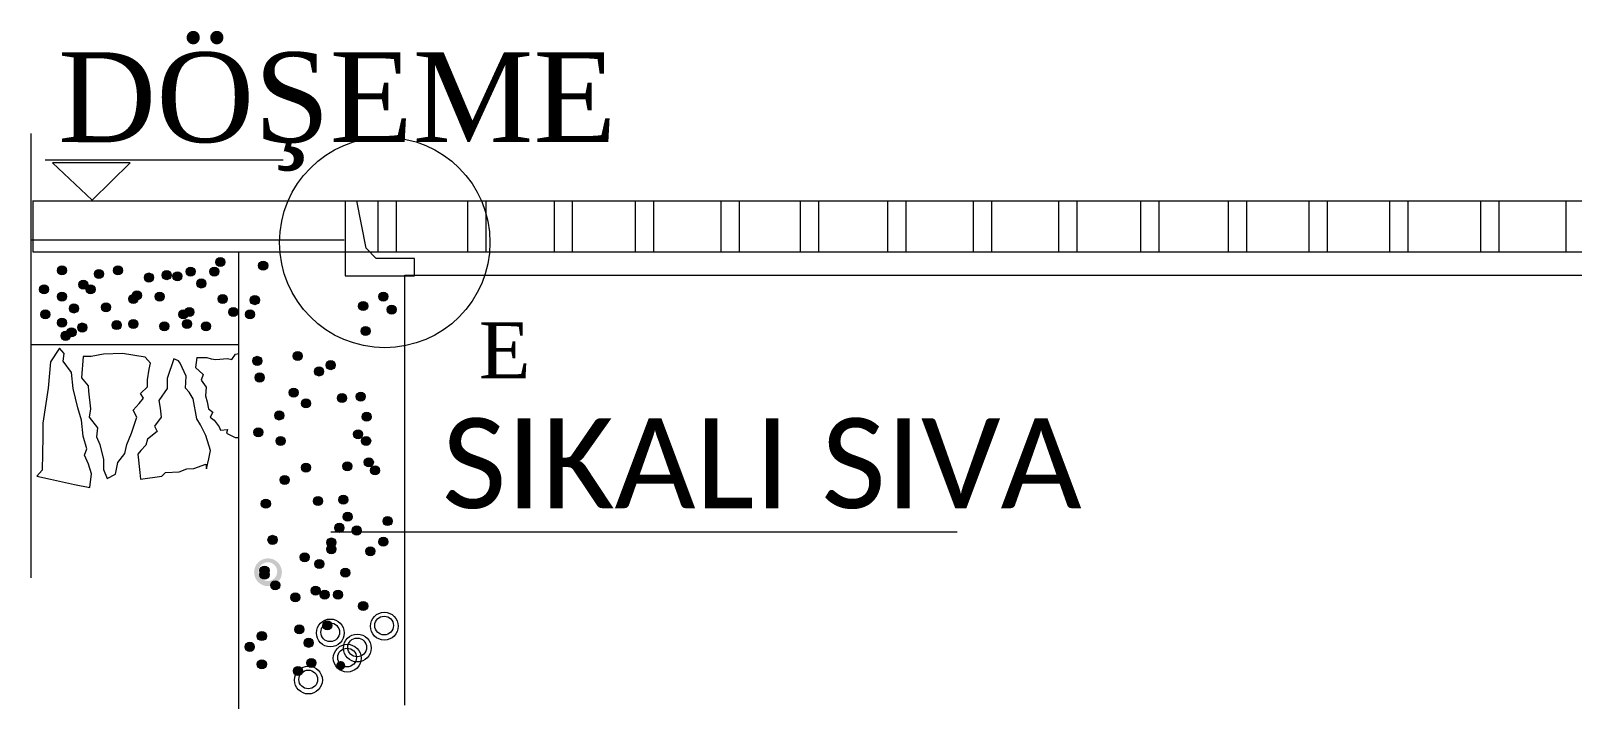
# Model space of a CAD drawing. Header units: centimetres. Extents: x 405464 to 563355, y 50011 to 66875.
# Drawn here: x 554998.9 to 555410.4, y 52374.8 to 52553.2 of the extents above; entities that cross this region are included whole.
import ezdxf

# ---------------------------------------------------------------- set-up
doc = ezdxf.new("R2010")
doc.units = ezdxf.units.CM
for name, color, linetype, lineweight in [('0-KRCN-SHT-DETAY-20', 41, 'Continuous', 20), ('0-KRCN-SHT-DETAY-YAZI', 71, 'Continuous', 35), ('0-KRCN-SHT-DETAY-ÇERÇEVE', 71, 'Continuous', 40)]:
    doc.layers.add(name, color=color, linetype=linetype, lineweight=lineweight)
doc.styles.add('KATMAN YAZI STİLİ', font='calibri.ttf')
doc.styles.add('YAZI', font='times.ttf')

# ---------------------------------------------------------------- blocks, each defined once
blk = doc.blocks.new('G$C4C2874E9')
at = {"layer": '0-KRCN-SHT-DETAY-20'}
h = blk.add_hatch(color=256, dxfattribs=at)
edge = h.paths.add_edge_path()
edge.add_arc((193.611, -410.093), 0.605, 0, 360)
h = blk.add_hatch(color=256, dxfattribs=at)
edge = h.paths.add_edge_path()
edge.add_arc((201.081, -410.093), 0.605, 0, 360)
h = blk.add_hatch(color=256, dxfattribs=at)
edge = h.paths.add_edge_path()
edge.add_arc((214.75, -408.982), 0.605, 0, 360)
h = blk.add_hatch(color=256, dxfattribs=at)
edge = h.paths.add_edge_path()
edge.add_arc((220.472, -409.458), 0.605, 0, 360)
h = blk.add_hatch(color=256, dxfattribs=at)
edge = h.paths.add_edge_path()
edge.add_arc((196.472, -411.999), 0.605, 0, 360)
h = blk.add_hatch(color=256, dxfattribs=at)
edge = h.paths.add_edge_path()
edge.add_arc((198.538, -410.57), 0.605, 0, 360)
h = blk.add_hatch(color=256, dxfattribs=at)
edge = h.paths.add_edge_path()
edge.add_arc((205.214, -411.046), 0.605, 0, 360)
h = blk.add_hatch(color=256, dxfattribs=at)
edge = h.paths.add_edge_path()
edge.add_arc((207.598, -410.729), 0.605, 0, 360)
h = blk.add_hatch(color=256, dxfattribs=at)
edge = h.paths.add_edge_path()
edge.add_arc((209.028, -410.887), 0.605, 0, 360)
h = blk.add_hatch(color=256, dxfattribs=at)
edge = h.paths.add_edge_path()
edge.add_arc((210.777, -410.252), 0.605, 0, 360)
h = blk.add_hatch(color=256, dxfattribs=at)
edge = h.paths.add_edge_path()
edge.add_arc((212.207, -411.84), 0.605, 0, 360)
h = blk.add_hatch(color=256, dxfattribs=at)
edge = h.paths.add_edge_path()
edge.add_arc((213.956, -410.252), 0.605, 0, 360)
h = blk.add_hatch(color=256, dxfattribs=at)
edge = h.paths.add_edge_path()
edge.add_arc((191.227, -412.634), 0.605, 0, 360)
h = blk.add_hatch(color=256, dxfattribs=at)
edge = h.paths.add_edge_path()
edge.add_arc((193.611, -413.587), 0.605, 0, 360)
h = blk.add_hatch(color=256, dxfattribs=at)
edge = h.paths.add_edge_path()
edge.add_arc((197.426, -412.634), 0.605, 0, 360)
h = blk.add_hatch(color=256, dxfattribs=at)
edge = h.paths.add_edge_path()
edge.add_arc((203.148, -413.905), 0.605, 0, 360)
h = blk.add_hatch(color=256, dxfattribs=at)
edge = h.paths.add_edge_path()
edge.add_arc((203.624, -413.429), 0.605, 0, 360)
h = blk.add_hatch(color=256, dxfattribs=at)
edge = h.paths.add_edge_path()
edge.add_arc((206.644, -413.587), 0.605, 0, 360)
h = blk.add_hatch(color=256, dxfattribs=at)
edge = h.paths.add_edge_path()
edge.add_arc((215.068, -413.905), 0.605, 0, 360)
h = blk.add_hatch(color=256, dxfattribs=at)
edge = h.paths.add_edge_path()
edge.add_arc((219.36, -414.064), 0.605, 0, 360)
h = blk.add_hatch(color=256, dxfattribs=at)
edge = h.paths.add_edge_path()
edge.add_arc((236.525, -413.587), 0.605, 0, 360)
h = blk.add_hatch(color=256, dxfattribs=at)
edge = h.paths.add_edge_path()
edge.add_arc((191.386, -415.97), 0.605, 0, 360)
h = blk.add_hatch(color=256, dxfattribs=at)
edge = h.paths.add_edge_path()
edge.add_arc((195.201, -415.176), 0.605, 0, 360)
h = blk.add_hatch(color=256, dxfattribs=at)
edge = h.paths.add_edge_path()
edge.add_arc((199.492, -415.017), 0.605, 0, 360)
h = blk.add_hatch(color=256, dxfattribs=at)
edge = h.paths.add_edge_path()
edge.add_arc((209.823, -415.97), 0.605, 0, 360)
h = blk.add_hatch(color=256, dxfattribs=at)
edge = h.paths.add_edge_path()
edge.add_arc((210.618, -415.652), 0.605, 0, 360)
h = blk.add_hatch(color=256, dxfattribs=at)
edge = h.paths.add_edge_path()
edge.add_arc((216.499, -415.652), 0.605, 0, 360)
h = blk.add_hatch(color=256, dxfattribs=at)
edge = h.paths.add_edge_path()
edge.add_arc((218.724, -415.97), 0.605, 0, 360)
h = blk.add_hatch(color=256, dxfattribs=at)
edge = h.paths.add_edge_path()
edge.add_arc((233.823, -414.858), 0.605, 0, 360)
h = blk.add_hatch(color=256, dxfattribs=at)
edge = h.paths.add_edge_path()
edge.add_arc((237.638, -415.334), 0.605, 0, 360)
h = blk.add_hatch(color=256, dxfattribs=at)
edge = h.paths.add_edge_path()
edge.add_arc((193.611, -417.081), 0.605, 0, 360)
h = blk.add_hatch(color=256, dxfattribs=at)
edge = h.paths.add_edge_path()
edge.add_arc((196.313, -417.717), 0.605, 0, 360)
h = blk.add_hatch(color=256, dxfattribs=at)
edge = h.paths.add_edge_path()
edge.add_arc((200.922, -417.399), 0.605, 0, 360)
h = blk.add_hatch(color=256, dxfattribs=at)
edge = h.paths.add_edge_path()
edge.add_arc((203.148, -417.24), 0.605, 0, 360)
h = blk.add_hatch(color=256, dxfattribs=at)
edge = h.paths.add_edge_path()
edge.add_arc((207.28, -417.558), 0.605, 0, 360)
h = blk.add_hatch(color=256, dxfattribs=at)
edge = h.paths.add_edge_path()
edge.add_arc((210.3, -417.24), 0.605, 0, 360)
h = blk.add_hatch(color=256, dxfattribs=at)
edge = h.paths.add_edge_path()
edge.add_arc((212.843, -417.558), 0.605, 0, 360)
h = blk.add_hatch(color=256, dxfattribs=at)
edge = h.paths.add_edge_path()
edge.add_arc((234.141, -418.193), 0.605, 0, 360)
h = blk.add_hatch(color=256, dxfattribs=at)
edge = h.paths.add_edge_path()
edge.add_arc((194.088, -418.828), 0.605, 0, 360)
h = blk.add_hatch(color=256, dxfattribs=at)
edge = h.paths.add_edge_path()
edge.add_arc((194.883, -418.352), 0.605, 0, 360)
h = blk.add_hatch(color=256, dxfattribs=at)
edge = h.paths.add_edge_path()
edge.add_arc((219.677, -422.164), 0.605, 0, 360)
h = blk.add_hatch(color=256, dxfattribs=at)
edge = h.paths.add_edge_path()
edge.add_arc((225.081, -421.528), 0.605, 0, 360)
h = blk.add_hatch(color=256, dxfattribs=at)
edge = h.paths.add_edge_path()
edge.add_arc((219.995, -424.387), 0.605, 0, 360)
h = blk.add_hatch(color=256, dxfattribs=at)
edge = h.paths.add_edge_path()
edge.add_arc((227.941, -423.583), 0.605, 0, 360)
h = blk.add_hatch(color=256, dxfattribs=at)
edge = h.paths.add_edge_path()
edge.add_arc((229.495, -422.736), 0.605, 0, 360)
h = blk.add_hatch(color=256, dxfattribs=at)
edge = h.paths.add_edge_path()
edge.add_arc((224.55, -426.406), 0.605, 0, 360)
h = blk.add_hatch(color=256, dxfattribs=at)
edge = h.paths.add_edge_path()
edge.add_arc((226.186, -427.849), 0.605, 0, 360)
h = blk.add_hatch(color=256, dxfattribs=at)
edge = h.paths.add_edge_path()
edge.add_arc((231.007, -427.135), 0.605, 0, 360)
h = blk.add_hatch(color=256, dxfattribs=at)
edge = h.paths.add_edge_path()
edge.add_arc((233.505, -426.928), 0.605, 0, 360)
h = blk.add_hatch(color=256, dxfattribs=at)
edge = h.paths.add_edge_path()
edge.add_arc((222.615, -429.454), 0.605, 0, 360)
h = blk.add_hatch(color=256, dxfattribs=at)
edge = h.paths.add_edge_path()
edge.add_arc((234.3, -429.628), 0.605, 0, 360)
h = blk.add_hatch(color=256, dxfattribs=at)
edge = h.paths.add_edge_path()
edge.add_arc((219.836, -431.693), 0.605, 0, 360)
h = blk.add_hatch(color=256, dxfattribs=at)
edge = h.paths.add_edge_path()
edge.add_arc((233.149, -431.952), 0.605, 0, 360)
h = blk.add_hatch(color=256, dxfattribs=at)
edge = h.paths.add_edge_path()
edge.add_arc((222.793, -432.844), 0.605, 0, 360)
h = blk.add_hatch(color=256, dxfattribs=at)
edge = h.paths.add_edge_path()
edge.add_arc((234.22, -432.844), 0.605, 0, 360)
h = blk.add_hatch(color=256, dxfattribs=at)
edge = h.paths.add_edge_path()
edge.add_arc((226.186, -436.412), 0.605, 0, 360)
h = blk.add_hatch(color=256, dxfattribs=at)
edge = h.paths.add_edge_path()
edge.add_arc((231.721, -436.234), 0.605, 0, 360)
h = blk.add_hatch(color=256, dxfattribs=at)
edge = h.paths.add_edge_path()
edge.add_arc((234.578, -435.699), 0.605, 0, 360)
h = blk.add_hatch(color=256, dxfattribs=at)
edge = h.paths.add_edge_path()
edge.add_arc((235.413, -436.775), 0.605, 0, 360)
h = blk.add_hatch(color=256, dxfattribs=at)
edge = h.paths.add_edge_path()
edge.add_arc((223.333, -438.045), 0.605, 0, 360)
h = blk.add_hatch(color=256, dxfattribs=at)
edge = h.paths.add_edge_path()
edge.add_arc((227.793, -440.873), 0.605, 0, 360)
h = blk.add_hatch(color=256, dxfattribs=at)
edge = h.paths.add_edge_path()
edge.add_arc((231.185, -440.694), 0.605, 0, 360)
h = blk.add_hatch(color=256, dxfattribs=at)
edge = h.paths.add_edge_path()
edge.add_arc((220.829, -441.229), 0.605, 0, 360)
h = blk.add_hatch(color=256, dxfattribs=at)
edge = h.paths.add_edge_path()
edge.add_arc((231.757, -442.969), 0.605, 0, 360)
h = blk.add_hatch(color=256, dxfattribs=at)
edge = h.paths.add_edge_path()
edge.add_arc((230.65, -444.441), 0.605, 0, 360)
h = blk.add_hatch(color=256, dxfattribs=at)
edge = h.paths.add_edge_path()
edge.add_arc((232.971, -444.798), 0.605, 0, 360)
h = blk.add_hatch(color=256, dxfattribs=at)
edge = h.paths.add_edge_path()
edge.add_arc((237.077, -443.549), 0.605, 0, 360)
h = blk.add_hatch(color=256, dxfattribs=at)
edge = h.paths.add_edge_path()
edge.add_arc((221.722, -446.047), 0.605, 0, 360)
h = blk.add_hatch(color=256, dxfattribs=at)
edge = h.paths.add_edge_path()
edge.add_arc((229.578, -446.403), 0.605, 0, 360)
h = blk.add_hatch(color=256, dxfattribs=at)
edge = h.paths.add_edge_path()
edge.add_arc((236.525, -446.304), 0.605, 0, 360)
h = blk.add_hatch(color=256, dxfattribs=at)
edge = h.paths.add_edge_path(flags=16)
edge.add_arc((221.098, -450.285), 1.251, 0, 360)
edge = h.paths.add_edge_path()
edge.add_arc((221.12, -450.37), 1.855, 0, 360)
h = blk.add_hatch(color=256, dxfattribs=at)
edge = h.paths.add_edge_path()
edge.add_arc((226.007, -448.366), 0.605, 0, 360)
h = blk.add_hatch(color=256, dxfattribs=at)
edge = h.paths.add_edge_path()
edge.add_arc((229.578, -447.295), 0.605, 0, 360)
h = blk.add_hatch(color=256, dxfattribs=at)
edge = h.paths.add_edge_path()
edge.add_arc((234.777, -447.575), 0.605, 0, 360)
h = blk.add_hatch(color=256, dxfattribs=at)
edge = h.paths.add_edge_path()
edge.add_arc((220.651, -450.15), 0.605, 0, 360)
h = blk.add_hatch(color=256, dxfattribs=at)
edge = h.paths.add_edge_path()
edge.add_arc((220.651, -450.685), 0.605, 0, 360)
h = blk.add_hatch(color=256, dxfattribs=at)
edge = h.paths.add_edge_path()
edge.add_arc((227.971, -449.258), 0.605, 0, 360)
h = blk.add_hatch(color=256, dxfattribs=at)
edge = h.paths.add_edge_path()
edge.add_arc((231.439, -450.433), 0.605, 0, 360)
h = blk.add_hatch(color=256, dxfattribs=at)
edge = h.paths.add_edge_path()
edge.add_arc((222.079, -452.112), 0.605, 0, 360)
h = blk.add_hatch(color=256, dxfattribs=at)
edge = h.paths.add_edge_path()
edge.add_arc((227.465, -452.816), 0.605, 0, 360)
h = blk.add_hatch(color=256, dxfattribs=at)
edge = h.paths.add_edge_path()
edge.add_arc((224.757, -453.718), 0.605, 0, 360)
h = blk.add_hatch(color=256, dxfattribs=at)
edge = h.paths.add_edge_path()
edge.add_arc((228.686, -453.361), 0.605, 0, 360)
h = blk.add_hatch(color=256, dxfattribs=at)
edge = h.paths.add_edge_path()
edge.add_arc((230.471, -453.361), 0.605, 0, 360)
h = blk.add_hatch(color=256, dxfattribs=at)
edge = h.paths.add_edge_path()
edge.add_arc((233.823, -454.88), 0.605, 0, 360)
h = blk.add_hatch(color=256, dxfattribs=at)
edge = h.paths.add_edge_path()
edge.add_arc((220.294, -458.892), 0.605, 0, 360)
h = blk.add_hatch(color=256, dxfattribs=at)
edge = h.paths.add_edge_path()
edge.add_arc((225.293, -458), 0.605, 0, 360)
h = blk.add_hatch(color=256, dxfattribs=at)
edge = h.paths.add_edge_path()
edge.add_arc((229.043, -457.465), 0.605, 0, 360)
h = blk.add_hatch(color=256, dxfattribs=at)
edge = h.paths.add_edge_path()
edge.add_arc((218.687, -460.319), 0.605, 0, 360)
h = blk.add_hatch(color=256, dxfattribs=at)
edge = h.paths.add_edge_path()
edge.add_arc((226.543, -459.784), 0.605, 0, 360)
h = blk.add_hatch(color=256, dxfattribs=at)
edge = h.paths.add_edge_path()
edge.add_arc((220.294, -462.639), 0.605, 0, 360)
h = blk.add_hatch(color=256, dxfattribs=at)
edge = h.paths.add_edge_path()
edge.add_arc((225.115, -463.531), 0.605, 0, 360)
h = blk.add_hatch(color=256, dxfattribs=at)
edge = h.paths.add_edge_path()
edge.add_arc((226.9, -462.46), 0.605, 0, 360)
h = blk.add_hatch(color=256, dxfattribs=at)
edge = h.paths.add_edge_path()
edge.add_arc((230.828, -462.817), 0.605, 0, 360)
for p, q in [((189.456, -391.842, 108.464), (189.456, -451.113, 108.464)), ((191.368, -395.345, 108.464), (223.134, -395.345, 108.464)), ((202.728, -395.765, 108.464), (192.345, -395.765, 108.464)), ((192.345, -395.765, 108.464), (197.647, -400.716, 108.464)), ((197.647, -400.716, 108.464), (202.728, -395.765, 108.464)), ((189.692, -400.823, 108.464), (583.23, -400.823, 108.464)), ((189.765, -407.684, 108.464), (189.765, -400.814, 108.464)), ((231.431, -400.833, 108.464), (231.431, -410.8, 108.464)), ((234.235, -407.152, 108.464), (232.996, -400.833, 108.464)), ((235.803, -400.829, 108.464), (235.803, -407.689, 108.464)), ((238.291, -407.689, 108.464), (238.291, -400.829, 108.464)), ((247.736, -400.829, 108.464), (247.736, -407.689, 108.464)), ((250.224, -407.689, 108.464), (250.224, -400.829, 108.464)), ((259.304, -400.829, 108.464), (259.304, -407.689, 108.464)), ((261.792, -407.689, 108.464), (261.792, -400.829, 108.464)), ((270.153, -400.829, 108.464), (270.153, -407.689, 108.464)), ((272.641, -407.689, 108.464), (272.641, -400.829, 108.464)), ((281.576, -400.829, 108.464), (281.576, -407.689, 108.464)), ((284.065, -407.689, 108.464), (284.065, -400.829, 108.464)), ((292.155, -400.829, 108.464), (292.155, -407.689, 108.464)), ((294.643, -407.689, 108.464), (294.643, -400.829, 108.464)), ((303.841, -400.829, 108.464), (303.841, -407.689, 108.464)), ((306.329, -407.689, 108.464), (306.329, -400.829, 108.464)), ((315.263, -400.829, 108.464), (315.263, -407.689, 108.464)), ((317.751, -407.689, 108.464), (317.751, -400.829, 108.464)), ((326.642, -400.829, 108.464), (326.642, -407.689, 108.464)), ((329.13, -407.689, 108.464), (329.13, -400.829, 108.464)), ((337.597, -400.829, 108.464), (337.597, -407.689, 108.464)), ((340.085, -407.689, 108.464), (340.085, -400.829, 108.464)), ((349.289, -400.829, 108.464), (349.289, -407.689, 108.464)), ((351.777, -407.689, 108.464), (351.777, -400.829, 108.464)), ((360.085, -400.829, 108.464), (360.085, -407.689, 108.464)), ((362.573, -407.689, 108.464), (362.573, -400.829, 108.464)), ((370.846, -400.829, 108.464), (370.846, -407.689, 108.464)), ((373.334, -407.689, 108.464), (373.334, -400.829, 108.464)), ((382.978, -400.829, 108.464), (382.978, -407.689, 108.464)), ((385.466, -407.689, 108.464), (385.466, -400.829, 108.464)), ((394.371, -400.829, 108.464), (394.371, -407.689, 108.464)), ((231.279, -406.08, 108.464), (189.453, -406.08, 108.464)), ((235.539, -408.52, 108.464), (234.235, -407.152, 108.464)), ((583.23, -407.684, 108.464), (189.765, -407.684, 108.464)), ((217.176, -407.709, 108.464), (217.176, -497.981, 108.464)), ((240.689, -408.52, 108.464), (235.539, -408.52, 108.464)), ((240.689, -410.8, 108.464), (240.689, -408.52, 108.464)), ((231.431, -410.8, 108.464), (240.689, -410.8, 108.464)), ((239.372, -468.089, 108.464), (239.372, -410.743, 108.464)), ((239.372, -410.743, 108.464), (582.812, -410.743, 108.464)), ((189.488, -419.969, 108.464), (217.136, -419.969, 108.464)), ((193.281, -420.479, 108.464), (192.09, -422.304, 108.464)), ((193.916, -421.193, 108.464), (193.281, -420.479, 108.464)), ((193.758, -422.225, 108.464), (193.916, -421.193, 108.464)), ((196.457, -421.59, 108.464), (196.219, -424.446, 108.464)), ((197.489, -421.59, 108.464), (196.457, -421.59, 108.464)), ((199.156, -421.273, 108.464), (197.489, -421.59, 108.464)), ((201.697, -421.193, 108.464), (199.156, -421.273, 108.464)), ((204.714, -421.669, 108.464), (201.697, -421.193, 108.464)), ((205.429, -422.463, 108.464), (204.714, -421.669, 108.464)), ((211.621, -421.727, 108.464), (211.436, -423.045, 108.464)), ((211.621, -421.727, 108.464), (212.943, -421.727, 108.464)), ((212.943, -421.727, 108.464), (213.509, -421.915, 108.464)), ((216.273, -421.978, 108.464), (216.775, -421.288, 108.464)), ((216.775, -421.288, 108.464), (217.215, -421.162, 108.464)), ((192.09, -422.304, 108.464), (191.773, -425.795, 108.464)), ((194.869, -423.732, 108.464), (193.758, -422.225, 108.464)), ((195.107, -425.874, 108.464), (194.869, -423.732, 108.464)), ((205.032, -424.684, 108.464), (205.27, -423.256, 108.464)), ((205.27, -423.256, 108.464), (205.429, -422.463, 108.464)), ((208.525, -421.907, 108.464), (207.652, -424.525, 108.464)), ((209.16, -422.145, 108.464), (208.525, -421.907, 108.464)), ((209.398, -422.463, 108.464), (209.16, -422.145, 108.464)), ((210.192, -424.208, 108.464), (209.398, -422.463, 108.464)), ((211.436, -423.045, 108.464), (212.441, -423.987, 108.464)), ((213.509, -421.915, 108.464), (214.137, -421.978, 108.464)), ((214.137, -421.978, 108.464), (215.707, -421.853, 108.464)), ((215.707, -421.853, 108.464), (216.273, -421.978, 108.464)), ((191.773, -425.795, 108.464), (191.058, -430.475, 108.464)), ((195.742, -428.413, 108.464), (195.107, -425.874, 108.464)), ((196.219, -424.446, 108.464), (197.092, -425.477, 108.464)), ((197.092, -425.477, 108.464), (197.172, -426.191, 108.464)), ((204.079, -426.509, 108.464), (205.032, -425.636, 108.464)), ((205.032, -425.636, 108.464), (205.032, -424.684, 108.464)), ((207.652, -425.874, 108.464), (206.54, -427.461, 108.464)), ((207.652, -424.525, 108.464), (207.652, -425.874, 108.464)), ((210.113, -425.795, 108.464), (210.192, -424.208, 108.464)), ((210.589, -426.35, 108.464), (210.113, -425.795, 108.464)), ((212.441, -423.987, 108.464), (212.189, -424.74, 108.464)), ((212.189, -424.74, 108.464), (212.88, -425.682, 108.464)), ((212.88, -425.682, 108.464), (212.755, -426.811, 108.464)), ((197.172, -426.191, 108.464), (197.41, -428.571, 108.464)), ((203.126, -428.73, 108.464), (203.92, -427.857, 108.464)), ((203.92, -427.857, 108.464), (204.476, -427.143, 108.464)), ((204.476, -427.143, 108.464), (204.079, -426.509, 108.464)), ((206.54, -427.461, 108.464), (206.699, -428.492, 108.464)), ((211.145, -427.223, 108.464), (210.589, -426.35, 108.464)), ((211.621, -429.92, 108.464), (211.145, -427.223, 108.464)), ((212.755, -426.811, 108.464), (213.006, -427.627, 108.464)), ((213.006, -427.627, 108.464), (213.195, -428.569, 108.464)), ((196.219, -430.079, 108.464), (195.742, -428.413, 108.464)), ((196.457, -432.221, 108.464), (196.219, -430.079, 108.464)), ((197.41, -428.571, 108.464), (197.251, -429.682, 108.464)), ((197.251, -429.682, 108.464), (198.362, -431.11, 108.464)), ((202.888, -431.824, 108.464), (203.602, -429.682, 108.464)), ((203.602, -429.682, 108.464), (203.126, -428.73, 108.464)), ((206.858, -429.682, 108.464), (205.984, -430.872, 108.464)), ((206.699, -428.492, 108.464), (206.858, -429.682, 108.464)), ((212.098, -430.713, 108.464), (211.621, -429.92, 108.464)), ((213.195, -428.569, 108.464), (213.76, -429.008, 108.464)), ((213.76, -429.008, 108.464), (213.383, -429.699, 108.464)), ((213.383, -429.699, 108.464), (213.948, -430.075, 108.464)), ((213.948, -430.075, 108.464), (214.577, -430.954, 108.464)), ((191.058, -430.475, 108.464), (191.058, -432.3, 108.464)), ((198.362, -431.11, 108.464), (198.204, -432.3, 108.464)), ((202.253, -433.331, 108.464), (202.888, -431.824, 108.464)), ((206.302, -431.586, 108.464), (205.032, -432.617, 108.464)), ((205.984, -430.872, 108.464), (206.302, -431.586, 108.464)), ((212.812, -432.141, 108.464), (212.098, -430.713, 108.464)), ((214.577, -430.954, 108.464), (214.765, -431.394, 108.464)), ((214.765, -431.394, 108.464), (215.707, -431.331, 108.464)), ((215.707, -431.331, 108.464), (215.582, -431.833, 108.464)), ((215.582, -431.833, 108.464), (216.712, -432.398, 108.464)), ((191.058, -432.3, 108.464), (190.979, -436.743, 108.464)), ((196.933, -433.887, 108.464), (196.457, -432.221, 108.464)), ((196.616, -434.759, 108.464), (196.933, -433.887, 108.464)), ((198.204, -432.3, 108.464), (198.68, -433.331, 108.464)), ((198.68, -433.331, 108.464), (199.156, -435.315, 108.464)), ((202.015, -434.521, 108.464), (202.253, -433.331, 108.464)), ((204.158, -434.125, 108.464), (203.761, -434.601, 108.464)), ((204.793, -433.411, 108.464), (204.158, -434.125, 108.464)), ((205.032, -432.617, 108.464), (204.793, -433.411, 108.464)), ((213.447, -434.125, 108.464), (212.812, -432.141, 108.464)), ((213.209, -435.235, 108.464), (213.447, -434.125, 108.464)), ((216.712, -432.398, 108.464), (217.152, -432.398, 108.464)), ((197.172, -435.949, 108.464), (196.616, -434.759, 108.464)), ((197.568, -437.219, 108.464), (197.172, -435.949, 108.464)), ((199.156, -435.315, 108.464), (199.156, -436.664, 108.464)), ((200.744, -437.298, 108.464), (201.062, -435.711, 108.464)), ((201.062, -435.711, 108.464), (202.015, -434.521, 108.464)), ((203.761, -434.601, 108.464), (203.999, -437.06, 108.464)), ((211.224, -436.505, 108.464), (212.812, -435.949, 108.464)), ((212.812, -435.949, 108.464), (212.892, -436.584, 108.464)), ((212.892, -436.584, 108.464), (213.209, -435.235, 108.464)), ((190.979, -436.743, 108.464), (190.264, -437.536, 108.464)), ((190.264, -437.536, 108.464), (192.09, -437.933, 108.464)), ((192.09, -437.933, 108.464), (195.266, -438.647, 108.464)), ((197.33, -439.044, 108.464), (197.568, -437.219, 108.464)), ((199.156, -436.664, 108.464), (199.633, -437.854, 108.464)), ((199.633, -437.854, 108.464), (200.744, -437.298, 108.464)), ((203.999, -437.06, 108.464), (204.079, -437.933, 108.464)), ((204.079, -437.933, 108.464), (206.937, -437.536, 108.464)), ((206.937, -437.536, 108.464), (207.413, -437.06, 108.464)), ((207.413, -437.06, 108.464), (209.24, -436.981, 108.464)), ((209.24, -436.981, 108.464), (210.272, -436.584, 108.464)), ((210.272, -436.584, 108.464), (211.224, -436.505, 108.464)), ((195.266, -438.647, 108.464), (197.33, -439.044, 108.464)), ((229.488, -444.965, 108.464), (313.126, -444.965, 108.464))]:
    blk.add_line(p, q, dxfattribs=at)
for centre, radius in [((236.709, -406.37, 108.464), 14.043), ((193.611, -410.093, 108.464), 0.605), ((201.081, -410.093, 108.464), 0.605), ((214.75, -408.982, 108.464), 0.605), ((220.472, -409.458, 108.464), 0.605), ((196.472, -411.999, 108.464), 0.605), ((198.538, -410.57, 108.464), 0.605), ((205.214, -411.046, 108.464), 0.605), ((207.598, -410.729, 108.464), 0.605), ((209.028, -410.887, 108.464), 0.605), ((210.777, -410.252, 108.464), 0.605), ((212.207, -411.84, 108.464), 0.605), ((213.956, -410.252, 108.464), 0.605), ((191.227, -412.634, 108.464), 0.605), ((193.611, -413.587, 108.464), 0.605), ((197.426, -412.634, 108.464), 0.605), ((203.148, -413.905, 108.464), 0.605), ((203.624, -413.429, 108.464), 0.605), ((206.644, -413.587, 108.464), 0.605), ((215.068, -413.905, 108.464), 0.605), ((219.36, -414.064, 108.464), 0.605), ((236.525, -413.587, 108.464), 0.605), ((191.386, -415.97, 108.464), 0.605), ((195.201, -415.176, 108.464), 0.605), ((199.492, -415.017, 108.464), 0.605), ((209.823, -415.97, 108.464), 0.605), ((210.618, -415.652, 108.464), 0.605), ((216.499, -415.652, 108.464), 0.605), ((218.724, -415.97, 108.464), 0.605), ((233.823, -414.858, 108.464), 0.605), ((237.638, -415.334, 108.464), 0.605), ((193.611, -417.081, 108.464), 0.605), ((196.313, -417.717, 108.464), 0.605), ((200.922, -417.399, 108.464), 0.605), ((203.148, -417.24, 108.464), 0.605), ((207.28, -417.558, 108.464), 0.605), ((210.3, -417.24, 108.464), 0.605), ((212.843, -417.558, 108.464), 0.605), ((234.141, -418.193, 108.464), 0.605), ((194.088, -418.828, 108.464), 0.605), ((194.883, -418.352, 108.464), 0.605), ((219.677, -422.164, 108.464), 0.605), ((225.081, -421.528, 108.464), 0.605), ((219.995, -424.387, 108.464), 0.605), ((227.941, -423.583, 108.464), 0.605), ((229.495, -422.736, 108.464), 0.605), ((224.55, -426.406, 108.464), 0.605), ((226.186, -427.849, 108.464), 0.605), ((231.007, -427.135, 108.464), 0.605), ((233.505, -426.928, 108.464), 0.605), ((222.615, -429.454, 108.464), 0.605), ((234.3, -429.628, 108.464), 0.605), ((219.836, -431.693, 108.464), 0.605), ((233.149, -431.952, 108.464), 0.605), ((222.793, -432.844, 108.464), 0.605), ((234.22, -432.844, 108.464), 0.605), ((226.186, -436.412, 108.464), 0.605), ((231.721, -436.234, 108.464), 0.605), ((234.578, -435.699, 108.464), 0.605), ((235.413, -436.775, 108.464), 0.605), ((223.333, -438.045, 108.464), 0.605), ((227.793, -440.873, 108.464), 0.605), ((231.185, -440.694, 108.464), 0.605), ((220.829, -441.229, 108.464), 0.605), ((231.757, -442.969, 108.464), 0.605), ((230.65, -444.441, 108.464), 0.605), ((232.971, -444.798, 108.464), 0.605), ((237.077, -443.549, 108.464), 0.605), ((221.722, -446.047, 108.464), 0.605), ((229.578, -446.403, 108.464), 0.605), ((236.525, -446.304, 108.464), 0.605), ((226.007, -448.366, 108.464), 0.605), ((229.578, -447.295, 108.464), 0.605), ((234.777, -447.575, 108.464), 0.605), ((220.651, -450.15, 108.464), 0.605), ((220.651, -450.685, 108.464), 0.605), ((227.971, -449.258, 108.464), 0.605), ((231.439, -450.433, 108.464), 0.605), ((222.079, -452.112, 108.464), 0.605), ((227.465, -452.816, 108.464), 0.605), ((224.757, -453.718, 108.464), 0.605), ((228.686, -453.361, 108.464), 0.605), ((230.471, -453.361, 108.464), 0.605), ((233.823, -454.88, 108.464), 0.605), ((229.444, -458.462, 108.464), 1.855), ((236.642, -457.563, 108.464), 1.855), ((236.62, -457.478, 108.464), 1.251), ((220.294, -458.892, 108.464), 0.605), ((225.293, -458, 108.464), 0.605), ((229.421, -458.377, 108.464), 1.251), ((229.043, -457.465, 108.464), 0.605), ((233.043, -460.485, 108.464), 1.855), ((218.687, -460.319, 108.464), 0.605), ((226.543, -459.784, 108.464), 0.605), ((231.693, -461.834, 108.464), 1.855), ((231.671, -461.749, 108.464), 1.251), ((233.021, -460.4, 108.464), 1.251), ((220.294, -462.639, 108.464), 0.605), ((225.115, -463.531, 108.464), 0.605), ((226.519, -464.756, 108.464), 1.855), ((226.9, -462.46, 108.464), 0.605), ((226.497, -464.671, 108.464), 1.251)]:
    blk.add_circle(centre, radius, dxfattribs=at)
at = {"layer": '0-KRCN-SHT-DETAY-20', "style": 'YAZI'}
blk.add_text('E', height=7.459, dxfattribs=at).set_placement((249.28, -424.485, 108.464))
at = {"layer": '0-KRCN-SHT-DETAY-YAZI'}
for s, style, p in [('DÖŞEME', 'YAZI', (193.107, -392.983, 108.464)), ('SIKALI SIVA', 'KATMAN YAZI STİLİ', (244.351, -441.822, 108.464))]:
    blk.add_text(s, height=12, dxfattribs=dict(at, style=style)).set_placement(p)
blk = doc.blocks.new('*U218')
at = {"layer": '0-KRCN-SHT-DETAY-ÇERÇEVE', "xscale": 2, "yscale": 2, "zscale": 2}
blk.add_blockref('G$C4C2874E9', (0, 0), dxfattribs=at)

msp = doc.modelspace()

# ---------------------------------------------------------------- block references
at = {"layer": '0-KRCN-SHT-DETAY-ÇERÇEVE'}
msp.add_blockref('*U218', (554619.96, 53309.44), dxfattribs=at)

doc.saveas('drawing.dxf')
